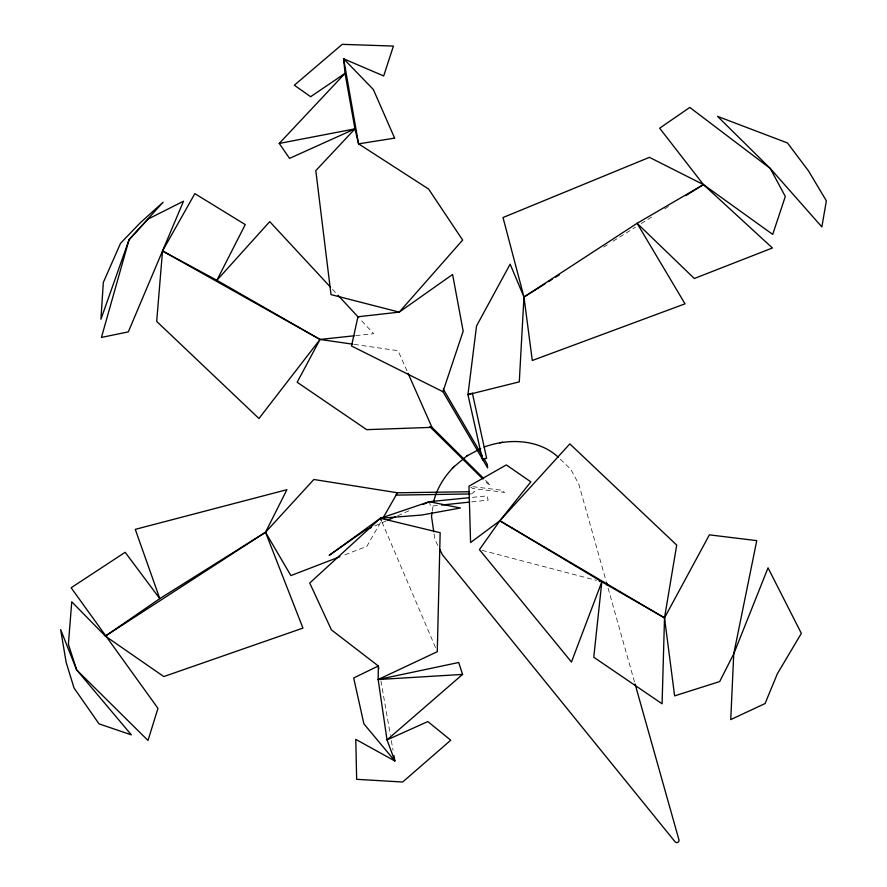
<?xml version="1.0" encoding="UTF-8"?>
<svg xmlns="http://www.w3.org/2000/svg" width="887" height="887" viewBox="0 0 887 887"><rect width="100%" height="100%" fill="white"/><g stroke="black" fill="none" stroke-linecap="round" stroke-linejoin="round"><path stroke-width="0.67" stroke-dasharray="4.43 3.33" d="M432.257 511.189L433.189 504.659M380.479 522.521L366.908 546.303L342.426 555.739M471.518 493.926L474.545 491.664L471.784 491.708M603.737 247.052L607.251 244.856M613.117 241.175L635.402 227.216M641.268 223.546L654.174 215.463M664.729 208.855L669.419 205.917M374.902 525.924L386.288 520.857M397.675 515.79L410.315 510.158M355.765 335.619L373.638 333.7L359.59 318.555M437.446 505.501L430.583 506.222L429.607 502.84M471.729 501.876L488.183 500.135L486.974 495.9L471.873 497.419M472.926 486.697L500.678 490.101L504.426 492.318L472.937 488.549L468.957 486.209M354.246 344.389L398.052 350.709L406.956 370.81M482.096 550.35L596.507 580.397M560.351 459.211L570.762 469.267L578.801 484.158L606.187 581.417M485.599 480.366L490.478 485.189L487.473 483.559L483.559 479.701M332.448 289.273L336.195 293.32M437.812 545.427L434.94 539.595L433.965 533.087M382.02 522.077L435.661 647.887M608.061 588.081L634.693 682.668M380.944 680.928L390.38 735.212M391.333 740.634L392.985 750.136"/><path stroke-width="1.33" d="M371.11 527.61L364.79 530.426L329.188 555.351L380.401 518.263L440.163 532.71L437.28 651.701L378.161 679.52L458.712 662.489L462.559 674.419L387.031 739.913L427.811 721.563L450.751 740.213L402.676 782.012L356.652 779.329L355.776 739.37L394.87 760.991L387.031 739.913L378.161 679.52L378.35 665.993L331.428 629.881L309.729 583.036L380.401 518.263L429.286 501.709L469.123 497.696M601.829 581.805L593.769 657.234L662.09 703.79L664.518 617.873L676.703 545.084L569.831 443.899L499.847 520.769L479.435 549.652L571.461 662.035L601.829 581.805L499.847 520.769L470.587 542.545L468.957 486.209L506.333 464.921L530.836 481.863L499.847 520.769L664.518 617.873L674.619 695.874L719.667 681.571L733.749 653.874L768.042 567.857L801.349 633.385L777.322 673.832L765.082 703.535L730.755 719.579L733.749 653.874L756.766 540.638L709.389 534.861L664.518 617.873L601.829 581.805L599.168 581.096M432.069 512.498L431.514 516.411L433.765 531.79M433.555 502.053C436.759 488.504 444.553 476.053 454.443 466.34M442.957 391.71L463.169 331.184L452.603 274.493L399.228 312.124L357.949 316.77L351.518 345.997L442.957 391.71L487.65 467.937L487.251 464.3L483.759 458.335M383.184 517.753L397.443 492.773L469.035 491.742M279.239 143.428L345.043 73.366L343.624 58.786L383.683 75.96L393.429 46.069L342.216 44.35L294.329 85.219L310.65 96.705L345.043 73.366L354.955 128.87L358.57 143.849L428.598 189.042L462.637 240.067L399.228 312.124L331.006 294.606L315.805 170.626L354.955 128.87L279.239 143.428L289.539 158.385L354.955 128.87M466.95 455.94L480.743 448.534M452.281 468.181L467.671 455.308M545.084 283.796L523.973 297.023L519.283 381.865L467.959 394.66L482.506 459.81L486.63 458.235L472.339 393.019M548.598 281.589L552.124 279.383M555.639 277.176L559.154 274.981M685.839 195.628L703.435 184.607L772.71 234.401L785.305 196.47L770.26 168.441L717.572 116.385L787.479 142.962L808.6 171.047L826.362 200.828L821.861 226.917L770.26 168.441L689.798 107.438L659.651 128.194L703.435 184.607L772.422 247.983L694.31 278.496L637.099 223.313L523.973 297.023L532.289 360.499L685.019 303.831L637.099 223.313L703.435 184.607L649.428 157.343L503.007 217.537L523.973 297.023L510.136 264.16L476.552 325.928L467.959 394.66L471.241 393.429M387.552 520.292L395.136 516.91M422.966 504.526L429.286 501.709L460.408 507.996L421.691 515.048L380.401 518.263L381.477 520.802M339.854 556.737L290.892 575.596L265.512 532.278L286.911 489.691L135.267 529.362L159.782 598.636L105.365 636.101L71.758 601.796L68.399 644.25L76.637 669.885L131.354 734.857L99.011 723.847L74.053 688.013L66.17 662.478L60.638 629.582L76.637 669.885L148.007 740.468L157.964 708.336L71.137 587.759L125.156 552.291L159.782 598.636L265.512 532.278L313.854 479.479L397.443 492.773M484.069 447.059C508.34 438.178 538.808 438.943 558.455 457.382M499.747 442.857L502.53 442.136M354.39 335.763L320.03 339.455L162.521 250.966L183.498 201.227L148.151 219.011L129.058 239.69L100.93 319.242L103.324 282.443L120.521 243.326L140.301 222.748L163.064 202.247L129.058 239.69L101.44 337.426L128.316 331.871L162.521 250.966L194.852 193.643L245.255 224.611L216.871 280.281L320.03 339.455L352.882 344.2M441.56 505.058L468.99 502.164M378.161 679.52L462.559 674.419M483.648 478.437L431.969 427.346L366.686 429.663L297.167 382.242L320.03 339.455L258.949 418.509L156.689 321.416L162.521 250.966L216.871 280.281L269.737 221.639L330.574 287.255M395.713 495.123L470.143 493.948M429.851 426.658L482.583 478.736M338.058 295.338L358.658 317.546M443.278 389.127L482.362 455.951M439.531 548.931L442.402 554.763L675.129 841.852C676.437 843.714 679.719 842.029 678.965 839.889L635.07 684.01M408.064 373.327L431.969 427.346M606.564 582.748L607.307 585.42M378.816 668.709L378.35 665.993L353.691 677.956L363.903 723.87L394.87 760.991L393.928 755.569M265.512 532.278L105.365 636.101L163.796 676.57L302.944 628.096L265.512 532.278M394.637 138.139L358.57 143.849L343.624 58.786L373.338 89.487L394.637 138.139"/></g></svg>
